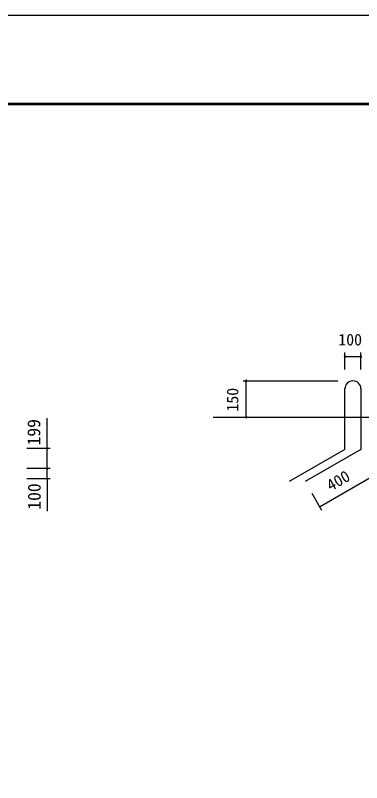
# Model space of a CAD drawing. Units: millimetres, scale not verified. Extents: x -14850 to 14850, y -10500 to 10500.
# Drawn here: x -2344 to 1097, y 2883 to 10500 of the extents above; entities that cross this region are included whole.
import ezdxf
from ezdxf.enums import TextEntityAlignment as Align

# ---------------------------------------------------------------- set-up
doc = ezdxf.new("R2010")
doc.units = ezdxf.units.MM
doc.header["$LTSCALE"] = 50
for name, color, linetype, lineweight in [('0-3_文字', 5, 'Continuous', 25), ('0-4_製作', 5, 'Continuous', 25), ('0-5_07', 3, 'Continuous', 25), ('0-6_図面枠', 7, 'Continuous', 25), ('0-7_Axis_waku', 7, 'Continuous', 25)]:
    doc.layers.add(name, color=color, linetype=linetype, lineweight=lineweight)
doc.styles.add('ＭＳ ゴシック', font='')
doc.styles.get('ＭＳ ゴシック').set_extended_font_data('MS Gothic')

msp = doc.modelspace()

# ---------------------------------------------------------------- linework, layer by layer
at = {"layer": '0-3_文字'}
for p, q in [((930.31, 7109.79), (924.67, 7109.79)), ((930.31, 7115.79), (925.85, 7115.79)), ((934.78, 7115.79), (930.31, 7115.79)), ((935.96, 7109.79), (930.31, 7109.79)), ((1090.31, 7109.79), (1084.67, 7109.79)), ((1090.31, 7115.79), (1085.86, 7115.79)), ((1094.78, 7115.79), (1090.31, 7115.79)), ((1095.96, 7109.79), (1090.31, 7109.79)), ((-49.43, 6869.51), (-55.08, 6869.51)), ((-49.43, 6875.51), (-53.89, 6875.51)), ((-44.97, 6875.51), (-49.43, 6875.51)), ((-43.78, 6869.51), (-49.43, 6869.51)), ((-49.43, 6509.48), (-55.08, 6509.48)), ((-49.43, 6515.48), (-53.89, 6515.48)), ((-44.97, 6515.48), (-49.43, 6515.48)), ((-43.78, 6509.48), (-49.43, 6509.48))]:
    msp.add_line(p, q, dxfattribs=at)
at = {"layer": '0-3_文字', "color": 2}
for p, q in [((930.31, 6984.65), (930.31, 7151.79)), ((930.31, 7111.79), (1090.31, 7111.79)), ((1090.31, 6984.65), (1090.31, 7151.79)), ((-81.06, 6871.51), (861.28, 6871.51)), ((-49.43, 6511.48), (-49.43, 6871.51)), ((-81.06, 6511.48), (194.36, 6511.48)), ((679.2, 5622.25), (1234.02, 5942.57)), ((602.67, 5754.82), (699.2, 5587.61))]:
    msp.add_line(p, q, dxfattribs=at)
at = {"layer": '0-3_文字', "color": 3}
for p, q in [((930.31, 6191.48), (930.31, 6798.78)), ((1090.31, 6791.51), (1090.31, 6191.48)), ((-377.16, 6511.48), (2366.01, 6511.48)), ((930.31, 6191.48), (376.08, 5871.49)), ((1090.31, 6191.48), (535.5, 5871.16))]:
    msp.add_line(p, q, dxfattribs=at)
at = {"layer": '0-3_文字'}
for points in [[(930.31, 7117.79), (929.56, 7117.75), (928.82, 7117.6), (928.1, 7117.37), (927.42, 7117.05), (926.79, 7116.65), (926.21, 7116.17), (925.69, 7115.62), (925.25, 7115.01), (924.88, 7114.35), (924.61, 7113.65), (924.42, 7112.92), (924.32, 7112.17), (924.31, 7111.79), (930.31, 7111.79)], [(924.31, 7111.79), (924.36, 7111.04), (924.5, 7110.3), (924.73, 7109.58), (925.05, 7108.9), (925.46, 7108.27), (925.94, 7107.69), (926.49, 7107.17), (927.1, 7106.73), (927.76, 7106.36), (928.46, 7106.09), (929.19, 7105.9), (929.94, 7105.8), (930.31, 7105.79), (930.31, 7111.79)], [(936.31, 7111.79), (936.27, 7112.55), (936.12, 7113.29), (935.89, 7114), (935.57, 7114.68), (935.17, 7115.32), (934.69, 7115.9), (934.14, 7116.42), (933.53, 7116.86), (932.87, 7117.22), (932.17, 7117.5), (931.44, 7117.69), (930.69, 7117.78), (930.31, 7117.79), (930.31, 7111.79)], [(930.31, 7105.79), (931.06, 7105.84), (931.8, 7105.98), (932.52, 7106.21), (933.2, 7106.54), (933.84, 7106.94), (934.42, 7107.42), (934.94, 7107.97), (935.38, 7108.58), (935.74, 7109.24), (936.02, 7109.94), (936.21, 7110.67), (936.3, 7111.42), (936.31, 7111.79), (930.31, 7111.79)], [(1090.31, 7117.79), (1089.56, 7117.75), (1088.82, 7117.6), (1088.1, 7117.37), (1087.42, 7117.05), (1086.79, 7116.65), (1086.21, 7116.17), (1085.69, 7115.62), (1085.25, 7115.01), (1084.88, 7114.35), (1084.61, 7113.65), (1084.42, 7112.92), (1084.33, 7112.17), (1084.31, 7111.79), (1090.31, 7111.79)], [(1084.31, 7111.79), (1084.36, 7111.04), (1084.5, 7110.3), (1084.73, 7109.58), (1085.06, 7108.9), (1085.46, 7108.27), (1085.94, 7107.69), (1086.49, 7107.17), (1087.1, 7106.73), (1087.76, 7106.36), (1088.46, 7106.09), (1089.19, 7105.9), (1089.94, 7105.8), (1090.31, 7105.79), (1090.31, 7111.79)], [(1096.31, 7111.79), (1096.27, 7112.55), (1096.12, 7113.29), (1095.89, 7114), (1095.57, 7114.68), (1095.17, 7115.32), (1094.69, 7115.9), (1094.14, 7116.42), (1093.53, 7116.86), (1092.87, 7117.22), (1092.17, 7117.5), (1091.44, 7117.69), (1090.69, 7117.78), (1090.31, 7117.79), (1090.31, 7111.79)], [(1090.31, 7105.79), (1091.07, 7105.84), (1091.81, 7105.98), (1092.52, 7106.21), (1093.2, 7106.54), (1093.84, 7106.94), (1094.42, 7107.42), (1094.94, 7107.97), (1095.38, 7108.58), (1095.74, 7109.24), (1096.02, 7109.94), (1096.21, 7110.67), (1096.3, 7111.42), (1096.31, 7111.79), (1090.31, 7111.79)], [(-49.43, 6877.51), (-50.18, 6877.46), (-50.92, 6877.32), (-51.64, 6877.09), (-52.32, 6876.76), (-52.96, 6876.36), (-53.54, 6875.88), (-54.05, 6875.33), (-54.5, 6874.72), (-54.86, 6874.06), (-55.14, 6873.36), (-55.32, 6872.63), (-55.42, 6871.88), (-55.43, 6871.51), (-49.43, 6871.51)], [(-55.43, 6871.51), (-55.38, 6870.75), (-55.24, 6870.01), (-55.01, 6869.3), (-54.69, 6868.62), (-54.28, 6867.98), (-53.8, 6867.4), (-53.25, 6866.88), (-52.64, 6866.44), (-51.98, 6866.08), (-51.28, 6865.8), (-50.55, 6865.61), (-49.81, 6865.52), (-49.43, 6865.51), (-49.43, 6871.51)], [(-43.43, 6871.51), (-43.48, 6872.26), (-43.62, 6873), (-43.85, 6873.72), (-44.17, 6874.4), (-44.57, 6875.03), (-45.06, 6875.61), (-45.6, 6876.13), (-46.21, 6876.57), (-46.87, 6876.94), (-47.57, 6877.21), (-48.3, 6877.4), (-49.05, 6877.49), (-49.43, 6877.51), (-49.43, 6871.51)], [(-49.43, 6865.51), (-48.68, 6865.55), (-47.94, 6865.7), (-47.22, 6865.93), (-46.54, 6866.25), (-45.9, 6866.65), (-45.32, 6867.13), (-44.81, 6867.68), (-44.36, 6868.29), (-44, 6868.95), (-43.72, 6869.65), (-43.54, 6870.38), (-43.44, 6871.13), (-43.43, 6871.51), (-49.43, 6871.51)], [(-49.43, 6517.48), (-50.18, 6517.43), (-50.92, 6517.29), (-51.64, 6517.06), (-52.32, 6516.74), (-52.96, 6516.33), (-53.54, 6515.85), (-54.05, 6515.31), (-54.5, 6514.7), (-54.86, 6514.04), (-55.14, 6513.33), (-55.32, 6512.61), (-55.42, 6511.86), (-55.43, 6511.48), (-49.43, 6511.48)], [(-55.43, 6511.48), (-55.38, 6510.73), (-55.24, 6509.99), (-55.01, 6509.27), (-54.69, 6508.59), (-54.28, 6507.95), (-53.8, 6507.37), (-53.25, 6506.86), (-52.64, 6506.41), (-51.98, 6506.05), (-51.28, 6505.77), (-50.55, 6505.59), (-49.81, 6505.49), (-49.43, 6505.48), (-49.43, 6511.48)], [(-43.43, 6511.48), (-43.48, 6512.23), (-43.62, 6512.97), (-43.85, 6513.69), (-44.17, 6514.37), (-44.57, 6515.01), (-45.06, 6515.59), (-45.6, 6516.1), (-46.21, 6516.55), (-46.87, 6516.91), (-47.57, 6517.19), (-48.3, 6517.37), (-49.05, 6517.47), (-49.43, 6517.48), (-49.43, 6511.48)], [(-49.43, 6505.48), (-48.68, 6505.53), (-47.94, 6505.67), (-47.22, 6505.9), (-46.54, 6506.22), (-45.9, 6506.63), (-45.32, 6507.11), (-44.81, 6507.66), (-44.36, 6508.27), (-44, 6508.93), (-43.72, 6509.63), (-43.54, 6510.36), (-43.44, 6511.1), (-43.43, 6511.48), (-49.43, 6511.48)]]:
    msp.add_lwpolyline(points, close=True, dxfattribs=at)
at = {"layer": '0-3_文字', "color": 3}
msp.add_arc((1010.31, 6791.51), 80, 0, 180, dxfattribs=at)
at = {"layer": '0-4_製作', "color": 2}
for p, q in [((-2026.18, 5999.88), (-2026.18, 6198.67)), ((-2026.18, 5899.88), (-2026.18, 5999.88))]:
    msp.add_line(p, q, dxfattribs=at)
at = {"layer": '0-5_07', "color": 2}
for p, q in [((-2026.18, 6198.67), (-2026.18, 6501.63)), ((-1996.18, 6198.67), (-2228.14, 6198.67)), ((-1996.18, 5999.88), (-2228.14, 5999.88)), ((-1996.18, 5899.88), (-2228.14, 5899.88)), ((-2026.18, 5899.88), (-2026.18, 5577.15))]:
    msp.add_line(p, q, dxfattribs=at)
at = {"layer": '0-5_07', "color": 5}
for points in [[(-2026.18, 6198.67), (-2036.18, 6198.67), (-2036.16, 6199.3)], [(-2026.18, 6198.67), (-2036.11, 6197.42), (-2036.18, 6198.67)], [(-2026.18, 6198.67), (-2036.16, 6199.3), (-2036.01, 6200.54)], [(-2026.18, 6198.67), (-2035.87, 6196.18), (-2036.11, 6197.42)], [(-2026.18, 6198.67), (-2036.01, 6200.54), (-2035.69, 6201.76)], [(-2026.18, 6198.67), (-2035.48, 6194.99), (-2035.87, 6196.18)], [(-2026.18, 6198.67), (-2035.69, 6201.76), (-2035.23, 6202.93)], [(-2026.18, 6188.67), (-2035.48, 6194.99), (-2026.18, 6198.67)], [(-2026.18, 6188.67), (-2034.95, 6193.85), (-2035.48, 6194.99)], [(-2026.18, 6198.67), (-2035.23, 6202.93), (-2034.63, 6204.03)], [(-2026.18, 6188.67), (-2034.27, 6192.79), (-2034.95, 6193.85)], [(-2026.18, 6198.67), (-2034.63, 6204.03), (-2033.89, 6205.04)], [(-2026.18, 6188.67), (-2033.47, 6191.82), (-2034.27, 6192.79)], [(-2026.18, 6198.67), (-2033.89, 6205.04), (-2033.03, 6205.96)], [(-2026.18, 6188.67), (-2032.56, 6190.96), (-2033.47, 6191.82)], [(-2026.18, 6208.67), (-2033.03, 6205.96), (-2032.06, 6206.76)], [(-2026.18, 6198.67), (-2033.03, 6205.96), (-2026.18, 6208.67)], [(-2026.18, 6188.67), (-2031.54, 6190.23), (-2032.56, 6190.96)], [(-2026.18, 6208.67), (-2032.06, 6206.76), (-2027.44, 6208.59)], [(-2027.44, 6208.59), (-2032.06, 6206.76), (-2031, 6207.43)], [(-2026.18, 6188.67), (-2030.44, 6189.62), (-2031.54, 6190.23)], [(-2027.44, 6208.59), (-2031, 6207.43), (-2028.67, 6208.35)], [(-2028.67, 6208.35), (-2031, 6207.43), (-2029.87, 6207.97)], [(-2026.18, 6188.67), (-2029.27, 6189.16), (-2030.44, 6189.62)], [(-2026.18, 6188.67), (-2028.06, 6188.85), (-2029.27, 6189.16)], [(-2026.18, 6188.67), (-2026.81, 6188.69), (-2028.06, 6188.85)], [(-2025.56, 6208.65), (-2026.18, 6198.67), (-2026.18, 6208.67)], [(-2024.31, 6208.49), (-2026.18, 6198.67), (-2025.56, 6208.65)], [(-2023.09, 6208.18), (-2026.18, 6198.67), (-2024.31, 6208.49)], [(-2021.93, 6207.72), (-2026.18, 6198.67), (-2023.09, 6208.18)], [(-2020.83, 6207.11), (-2026.18, 6198.67), (-2021.93, 6207.72)], [(-2019.81, 6206.37), (-2026.18, 6198.67), (-2020.83, 6207.11)], [(-2018.89, 6205.51), (-2026.18, 6198.67), (-2019.81, 6206.37)], [(-2018.09, 6204.55), (-2026.18, 6198.67), (-2018.89, 6205.51)], [(-2017.42, 6203.49), (-2026.18, 6198.67), (-2018.09, 6204.55)], [(-2016.89, 6202.35), (-2026.18, 6198.67), (-2017.42, 6203.49)], [(-2016.5, 6201.16), (-2026.18, 6198.67), (-2016.89, 6202.35)], [(-2016.5, 6201.16), (-2016.18, 6198.67), (-2026.18, 6198.67)], [(-2016.18, 6198.67), (-2026.18, 6188.67), (-2026.18, 6198.67)], [(-2016.2, 6198.04), (-2026.18, 6188.67), (-2016.18, 6198.67)], [(-2016.36, 6196.79), (-2026.18, 6188.67), (-2016.2, 6198.04)], [(-2016.67, 6195.58), (-2026.18, 6188.67), (-2016.36, 6196.79)], [(-2017.14, 6194.41), (-2026.18, 6188.67), (-2016.67, 6195.58)], [(-2017.74, 6193.31), (-2026.18, 6188.67), (-2017.14, 6194.41)], [(-2018.48, 6192.29), (-2026.18, 6188.67), (-2017.74, 6193.31)], [(-2019.34, 6191.38), (-2026.18, 6188.67), (-2018.48, 6192.29)], [(-2020.31, 6190.58), (-2026.18, 6188.67), (-2019.34, 6191.38)], [(-2020.31, 6190.58), (-2024.93, 6188.75), (-2026.18, 6188.67)], [(-2021.37, 6189.91), (-2024.93, 6188.75), (-2020.31, 6190.58)], [(-2021.37, 6189.91), (-2023.7, 6188.98), (-2024.93, 6188.75)], [(-2022.5, 6189.37), (-2023.7, 6188.98), (-2021.37, 6189.91)], [(-2016.26, 6199.92), (-2016.18, 6198.67), (-2016.5, 6201.16)], [(-2026.18, 5999.88), (-2036.18, 5999.88), (-2036.16, 6000.51)], [(-2026.18, 5999.88), (-2036.11, 5998.63), (-2036.18, 5999.88)], [(-2026.18, 5999.88), (-2036.16, 6000.51), (-2036.01, 6001.75)], [(-2026.18, 5999.88), (-2035.87, 5997.39), (-2036.11, 5998.63)], [(-2026.18, 5999.88), (-2036.01, 6001.75), (-2035.69, 6002.97)], [(-2026.18, 5999.88), (-2035.48, 5996.2), (-2035.87, 5997.39)], [(-2026.18, 5999.88), (-2035.69, 6002.97), (-2035.23, 6004.14)], [(-2026.18, 5989.88), (-2035.48, 5996.2), (-2026.18, 5999.88)], [(-2026.18, 5989.88), (-2034.95, 5995.06), (-2035.48, 5996.2)], [(-2026.18, 5999.88), (-2035.23, 6004.14), (-2034.63, 6005.24)], [(-2026.18, 5989.88), (-2034.27, 5994), (-2034.95, 5995.06)], [(-2026.18, 5999.88), (-2034.63, 6005.24), (-2033.89, 6006.25)], [(-2026.18, 5989.88), (-2033.47, 5993.03), (-2034.27, 5994)], [(-2026.18, 5999.88), (-2033.89, 6006.25), (-2033.03, 6007.17)], [(-2026.18, 5989.88), (-2032.56, 5992.17), (-2033.47, 5993.03)], [(-2026.18, 6009.88), (-2033.03, 6007.17), (-2032.06, 6007.97)], [(-2026.18, 5999.88), (-2033.03, 6007.17), (-2026.18, 6009.88)], [(-2026.18, 5989.88), (-2031.54, 5991.44), (-2032.56, 5992.17)], [(-2026.18, 6009.88), (-2032.06, 6007.97), (-2027.44, 6009.8)], [(-2027.44, 6009.8), (-2032.06, 6007.97), (-2031, 6008.64)], [(-2026.18, 5989.88), (-2030.44, 5990.83), (-2031.54, 5991.44)], [(-2027.44, 6009.8), (-2031, 6008.64), (-2028.67, 6009.57)], [(-2028.67, 6009.57), (-2031, 6008.64), (-2029.87, 6009.18)], [(-2026.18, 5989.88), (-2029.27, 5990.37), (-2030.44, 5990.83)], [(-2026.18, 5989.88), (-2028.06, 5990.06), (-2029.27, 5990.37)], [(-2026.18, 5989.88), (-2026.81, 5989.9), (-2028.06, 5990.06)], [(-2025.56, 6009.86), (-2026.18, 5999.88), (-2026.18, 6009.88)], [(-2024.31, 6009.7), (-2026.18, 5999.88), (-2025.56, 6009.86)], [(-2023.09, 6009.39), (-2026.18, 5999.88), (-2024.31, 6009.7)], [(-2021.93, 6008.93), (-2026.18, 5999.88), (-2023.09, 6009.39)], [(-2020.83, 6008.32), (-2026.18, 5999.88), (-2021.93, 6008.93)], [(-2019.81, 6007.58), (-2026.18, 5999.88), (-2020.83, 6008.32)], [(-2018.89, 6006.72), (-2026.18, 5999.88), (-2019.81, 6007.58)], [(-2018.09, 6005.76), (-2026.18, 5999.88), (-2018.89, 6006.72)], [(-2017.42, 6004.7), (-2026.18, 5999.88), (-2018.09, 6005.76)], [(-2016.89, 6003.56), (-2026.18, 5999.88), (-2017.42, 6004.7)], [(-2016.5, 6002.37), (-2026.18, 5999.88), (-2016.89, 6003.56)], [(-2016.5, 6002.37), (-2016.18, 5999.88), (-2026.18, 5999.88)], [(-2016.18, 5999.88), (-2026.18, 5989.88), (-2026.18, 5999.88)], [(-2016.2, 5999.25), (-2026.18, 5989.88), (-2016.18, 5999.88)], [(-2016.36, 5998.01), (-2026.18, 5989.88), (-2016.2, 5999.25)], [(-2016.67, 5996.79), (-2026.18, 5989.88), (-2016.36, 5998.01)], [(-2017.14, 5995.62), (-2026.18, 5989.88), (-2016.67, 5996.79)], [(-2017.74, 5994.52), (-2026.18, 5989.88), (-2017.14, 5995.62)], [(-2018.48, 5993.51), (-2026.18, 5989.88), (-2017.74, 5994.52)], [(-2019.34, 5992.59), (-2026.18, 5989.88), (-2018.48, 5993.51)], [(-2020.31, 5991.79), (-2026.18, 5989.88), (-2019.34, 5992.59)], [(-2020.31, 5991.79), (-2024.93, 5989.96), (-2026.18, 5989.88)], [(-2021.37, 5991.12), (-2024.93, 5989.96), (-2020.31, 5991.79)], [(-2021.37, 5991.12), (-2023.7, 5990.19), (-2024.93, 5989.96)], [(-2022.5, 5990.58), (-2023.7, 5990.19), (-2021.37, 5991.12)], [(-2016.26, 6001.13), (-2016.18, 5999.88), (-2016.5, 6002.37)], [(-2026.18, 5899.88), (-2036.18, 5899.88), (-2036.16, 5900.51)], [(-2026.18, 5899.88), (-2036.11, 5898.63), (-2036.18, 5899.88)], [(-2026.18, 5899.88), (-2036.16, 5900.51), (-2036.01, 5901.75)], [(-2026.18, 5899.88), (-2035.87, 5897.39), (-2036.11, 5898.63)], [(-2026.18, 5899.88), (-2036.01, 5901.75), (-2035.69, 5902.97)], [(-2026.18, 5899.88), (-2035.48, 5896.2), (-2035.87, 5897.39)], [(-2026.18, 5899.88), (-2035.69, 5902.97), (-2035.23, 5904.14)], [(-2026.18, 5889.88), (-2035.48, 5896.2), (-2026.18, 5899.88)], [(-2026.18, 5889.88), (-2034.95, 5895.06), (-2035.48, 5896.2)], [(-2026.18, 5899.88), (-2035.23, 5904.14), (-2034.63, 5905.24)], [(-2026.18, 5889.88), (-2034.27, 5894), (-2034.95, 5895.06)], [(-2026.18, 5899.88), (-2034.63, 5905.24), (-2033.89, 5906.25)], [(-2026.18, 5889.88), (-2033.47, 5893.03), (-2034.27, 5894)], [(-2026.18, 5899.88), (-2033.89, 5906.25), (-2033.03, 5907.17)], [(-2026.18, 5889.88), (-2032.56, 5892.17), (-2033.47, 5893.03)], [(-2026.18, 5909.88), (-2033.03, 5907.17), (-2032.06, 5907.97)], [(-2026.18, 5899.88), (-2033.03, 5907.17), (-2026.18, 5909.88)], [(-2026.18, 5889.88), (-2031.54, 5891.44), (-2032.56, 5892.17)], [(-2026.18, 5909.88), (-2032.06, 5907.97), (-2027.44, 5909.8)], [(-2027.44, 5909.8), (-2032.06, 5907.97), (-2031, 5908.64)], [(-2026.18, 5889.88), (-2030.44, 5890.83), (-2031.54, 5891.44)], [(-2027.44, 5909.8), (-2031, 5908.64), (-2028.67, 5909.57)], [(-2028.67, 5909.57), (-2031, 5908.64), (-2029.87, 5909.18)], [(-2026.18, 5889.88), (-2029.27, 5890.37), (-2030.44, 5890.83)], [(-2026.18, 5889.88), (-2028.06, 5890.06), (-2029.27, 5890.37)], [(-2026.18, 5889.88), (-2026.81, 5889.9), (-2028.06, 5890.06)], [(-2025.56, 5909.86), (-2026.18, 5899.88), (-2026.18, 5909.88)], [(-2024.31, 5909.7), (-2026.18, 5899.88), (-2025.56, 5909.86)], [(-2023.09, 5909.39), (-2026.18, 5899.88), (-2024.31, 5909.7)], [(-2021.93, 5908.93), (-2026.18, 5899.88), (-2023.09, 5909.39)], [(-2020.83, 5908.32), (-2026.18, 5899.88), (-2021.93, 5908.93)], [(-2019.81, 5907.58), (-2026.18, 5899.88), (-2020.83, 5908.32)], [(-2018.89, 5906.73), (-2026.18, 5899.88), (-2019.81, 5907.58)], [(-2018.09, 5905.76), (-2026.18, 5899.88), (-2018.89, 5906.73)], [(-2017.42, 5904.7), (-2026.18, 5899.88), (-2018.09, 5905.76)], [(-2016.89, 5903.56), (-2026.18, 5899.88), (-2017.42, 5904.7)], [(-2016.5, 5902.37), (-2026.18, 5899.88), (-2016.89, 5903.56)], [(-2016.5, 5902.37), (-2016.18, 5899.88), (-2026.18, 5899.88)], [(-2016.18, 5899.88), (-2026.18, 5889.88), (-2026.18, 5899.88)], [(-2016.2, 5899.25), (-2026.18, 5889.88), (-2016.18, 5899.88)], [(-2016.36, 5898.01), (-2026.18, 5889.88), (-2016.2, 5899.25)], [(-2016.67, 5896.79), (-2026.18, 5889.88), (-2016.36, 5898.01)], [(-2017.14, 5895.62), (-2026.18, 5889.88), (-2016.67, 5896.79)], [(-2017.74, 5894.52), (-2026.18, 5889.88), (-2017.14, 5895.62)], [(-2018.48, 5893.51), (-2026.18, 5889.88), (-2017.74, 5894.52)], [(-2019.34, 5892.59), (-2026.18, 5889.88), (-2018.48, 5893.51)], [(-2020.31, 5891.79), (-2026.18, 5889.88), (-2019.34, 5892.59)], [(-2020.31, 5891.79), (-2024.93, 5889.96), (-2026.18, 5889.88)], [(-2021.37, 5891.12), (-2024.93, 5889.96), (-2020.31, 5891.79)], [(-2021.37, 5891.12), (-2023.7, 5890.19), (-2024.93, 5889.96)], [(-2022.5, 5890.58), (-2023.7, 5890.19), (-2021.37, 5891.12)], [(-2016.26, 5901.13), (-2016.18, 5899.88), (-2016.5, 5902.37)]]:
    msp.add_solid(points, dxfattribs=at)
at = {"layer": '0-6_図面枠'}
msp.add_lwpolyline([(-14850, -10500), (14850, -10500), (14850, 10500), (-14850, 10500)], close=True, dxfattribs=at)
at = {"layer": '0-7_Axis_waku'}
for p, q in [((-12964, 9629), (14014, 9629)), ((-12963, 9628), (14013, 9628)), ((-12962, 9627), (14012, 9627)), ((-12961, 9626), (14011, 9626)), ((-12960, 9625), (14010, 9625)), ((-12959, 9624), (14009, 9624)), ((-12958, 9623), (14008, 9623)), ((-12957, 9622), (14007, 9622)), ((-12956, 9621), (14006, 9621)), ((-12955, 9620), (14005, 9620)), ((-12954, 9619), (14004, 9619)), ((-12953, 9618), (14003, 9618)), ((-12952, 9617), (14002, 9617)), ((-12951, 9616), (14001, 9616)), ((-12950, 9615), (14000, 9615))]:
    msp.add_line(p, q, dxfattribs=at)

# ---------------------------------------------------------------- texts
at = {"layer": '0-3_文字', "color": 4, "style": 'ＭＳ ゴシック'}
msp.add_text('100', height=115.5, dxfattribs=at).set_placement((865.06, 7187.98), align=Align.BOTTOM_LEFT)
for s, rotation, p in [('150', 90, (-93.46, 6566.4)), ('400', 30, (807.86, 5742.51))]:
    msp.add_text(s, height=115.5, rotation=rotation, dxfattribs=at).set_placement(p, align=Align.BOTTOM_LEFT)
at = {"layer": '0-5_07', "color": 4, "style": 'ＭＳ ゴシック'}
for s, p in [('199', (-2057.58, 6230.26)), ('100', (-2053.52, 5592.11))]:
    msp.add_text(s, height=128.4, rotation=90, dxfattribs=at).set_placement(p, align=Align.BOTTOM_LEFT)

doc.saveas('drawing.dxf')
